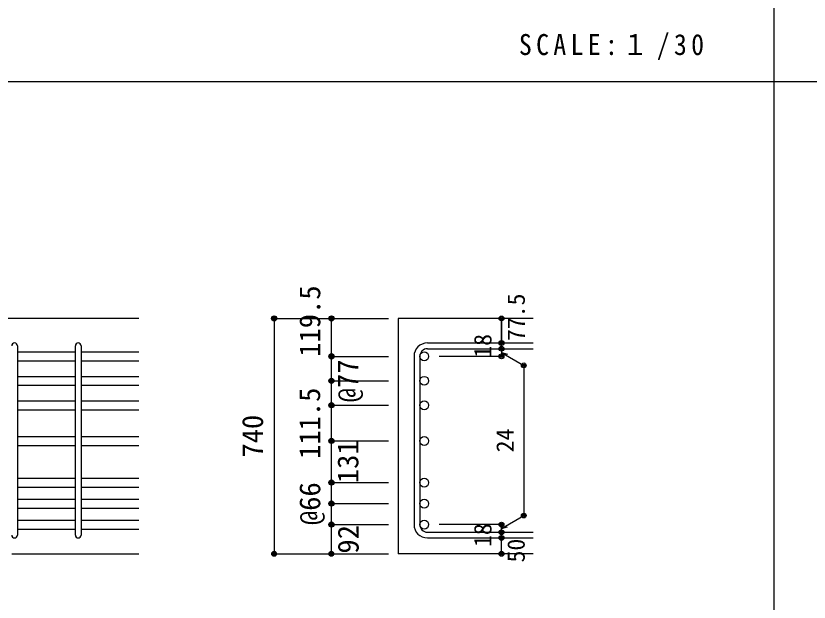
# Model space of a CAD drawing. Units: millimetres at full size, sheet at 1:30; details may follow other scales. Extents: x -5973 to 5954, y -4195 to 4201.
# Drawn here: x -3508 to -1013, y -1860 to -15 of the extents above; entities that cross this region are included whole.
import ezdxf
from ezdxf.enums import TextEntityAlignment as Align

# ---------------------------------------------------------------- set-up
doc = ezdxf.new("R2010")
doc.units = ezdxf.units.MM
doc.header["$LTSCALE"] = 30
doc.header["$PDMODE"] = 32
doc.header["$PDSIZE"] = 15
for name, color, linetype in [('0-1_躯体線', 2, 'Continuous'), ('0-5_基礎梁筋', 7, 'Continuous'), ('0-6_スタラップ筋', 7, 'Continuous'), ('0-D_寸法', 4, 'Continuous'), ('6-7_文字', 7, 'Continuous'), ('F-0_枠', 6, 'Continuous')]:
    doc.layers.add(name, color=color, linetype=linetype)
doc.styles.add('ＭＳ ゴシック', font='')
doc.styles.get('ＭＳ ゴシック').set_extended_font_data('MS Gothic')

msp = doc.modelspace()

# ---------------------------------------------------------------- linework, layer by layer
at = {"layer": '0-1_躯体線'}
for p, q in [((-3120.8, -967.16), (-5070.8, -967.16)), ((-1880.8, -967.16), (-2305.8, -967.16)), ((-2305.8, -967.16), (-2305.8, -1707.66)), ((-3520.8, -1707.66), (-3120.8, -1707.66)), ((-1880.8, -1707.66), (-2305.8, -1707.66))]:
    msp.add_line(p, q, dxfattribs=at)
at = {"layer": '0-5_基礎梁筋'}
for p, q in [((-3502.8, -1072.36), (-3320.8, -1072.36)), ((-3302.8, -1072.36), (-3120.8, -1072.36)), ((-3502.8, -1100.36), (-3320.8, -1100.36)), ((-3302.8, -1100.36), (-3120.8, -1100.36)), ((-3502.8, -1149.36), (-3320.8, -1149.36)), ((-3302.8, -1149.36), (-3120.8, -1149.36)), ((-3502.8, -1177.36), (-3320.8, -1177.36)), ((-3302.8, -1177.36), (-3120.8, -1177.36)), ((-3502.8, -1226.36), (-3320.8, -1226.36)), ((-3302.8, -1226.36), (-3120.8, -1226.36)), ((-3502.8, -1254.36), (-3320.8, -1254.36)), ((-3302.8, -1254.36), (-3120.8, -1254.36)), ((-3502.8, -1338.66), (-3320.8, -1338.66)), ((-3302.8, -1338.66), (-3120.8, -1338.66)), ((-3502.8, -1366.66), (-3320.8, -1366.66)), ((-3302.8, -1366.66), (-3120.8, -1366.66)), ((-3502.8, -1469.66), (-3320.8, -1469.66)), ((-3302.8, -1469.66), (-3120.8, -1469.66)), ((-3502.8, -1497.66), (-3320.8, -1497.66)), ((-3302.8, -1497.66), (-3120.8, -1497.66)), ((-3502.8, -1535.66), (-3320.8, -1535.66)), ((-3302.8, -1535.66), (-3120.8, -1535.66)), ((-3502.8, -1563.66), (-3320.8, -1563.66)), ((-3302.8, -1563.66), (-3120.8, -1563.66)), ((-3502.8, -1601.66), (-3320.8, -1601.66)), ((-3302.8, -1601.66), (-3120.8, -1601.66)), ((-3502.8, -1629.66), (-3320.8, -1629.66)), ((-3302.8, -1629.66), (-3120.8, -1629.66))]:
    msp.add_line(p, q, dxfattribs=at)
at = {"layer": '0-5_基礎梁筋', "color": 3}
for centre in [(-2223.8, -1086.36), (-2223.8, -1163.36), (-2223.8, -1240.36), (-2223.8, -1352.66), (-2223.8, -1483.66), (-2223.8, -1549.66), (-2223.8, -1615.66)]:
    msp.add_circle(centre, 14, dxfattribs=at)
at = {"layer": '0-6_スタラップ筋'}
for p, q in [((-2213.8, -1044.36), (-1880.8, -1044.36)), ((-3502.8, -1053.36), (-3502.8, -1648.66)), ((-3320.8, -1648.66), (-3320.8, -1053.36)), ((-3302.8, -1053.36), (-3302.8, -1648.66)), ((-2213.8, -1062.36), (-1880.8, -1062.36)), ((-2255.8, -1086.36), (-2255.8, -1615.66)), ((-2237.8, -1086.36), (-2237.8, -1615.66)), ((-2213.8, -1639.66), (-1880.8, -1639.66)), ((-2213.8, -1657.66), (-1880.8, -1657.66))]:
    msp.add_line(p, q, dxfattribs=at)
for centre, radius, start, end in [((-3511.8, -1053.36), 9, 0, 180), ((-3311.8, -1053.36), 9, 0, 180), ((-2213.8, -1086.36), 42, 90, 180), ((-2213.8, -1086.36), 24, 90, 180), ((-2213.8, -1615.66), 42, 180, 270), ((-2213.8, -1615.66), 24, 180, 270), ((-3511.8, -1648.66), 9, 180, 0), ((-3311.8, -1648.66), 9, 180, 0)]:
    msp.add_arc(centre, radius, start, end, dxfattribs=at)
at = {"layer": '0-D_寸法'}
for p, q in [((-2695.8, -967.16), (-2515.8, -967.16)), ((-2695.8, -967.16), (-2515.8, -967.16)), ((-2695.8, -967.16), (-2695.8, -1707.66)), ((-2515.8, -967.16), (-2335.8, -967.16)), ((-2515.8, -967.16), (-2335.8, -967.16)), ((-2515.8, -1707.66), (-2515.8, -967.16)), ((-1980.8, -1044.36), (-1980.8, -967.16)), ((-1980.8, -967.16), (-1980.8, -1044.36)), ((-1980.8, -1062.36), (-1980.8, -1044.36)), ((-1980.8, -1062.36), (-1980.8, -1086.36)), ((-2515.8, -1086.36), (-2335.8, -1086.36)), ((-2515.8, -1086.36), (-2335.8, -1086.36)), ((-1980.8, -1086.36), (-2176.89, -1086.36)), ((-1980.8, -1074.36), (-1910.74, -1114.81)), ((-1980.8, -1074.36), (-1961.48, -1079.54)), ((-1910.74, -1114.81), (-1910.74, -1587.21)), ((-2515.8, -1163.36), (-2335.8, -1163.36)), ((-2515.8, -1163.36), (-2335.8, -1163.36)), ((-2515.8, -1240.36), (-2335.8, -1240.36)), ((-2515.8, -1352.66), (-2335.8, -1352.66)), ((-2515.8, -1483.66), (-2335.8, -1483.66)), ((-2515.8, -1549.66), (-2335.8, -1549.66)), ((-1980.8, -1627.66), (-1910.74, -1587.21)), ((-2515.8, -1615.66), (-2335.8, -1615.66)), ((-1980.8, -1615.66), (-2176.89, -1615.66)), ((-1980.8, -1639.66), (-1980.8, -1615.66)), ((-1980.8, -1627.66), (-1961.48, -1622.49)), ((-1980.8, -1657.66), (-1980.8, -1639.66)), ((-1980.8, -1707.66), (-1980.8, -1657.66)), ((-2695.8, -1707.66), (-2515.8, -1707.66)), ((-2515.8, -1707.66), (-2335.8, -1707.66))]:
    msp.add_line(p, q, dxfattribs=at)
for centre, radius in [((-2695.8, -967.16), 8), ((-2695.8, -967.16), 7.2), ((-2695.8, -967.16), 6.4), ((-2695.8, -967.16), 5.6), ((-2695.8, -967.16), 4.8), ((-2695.8, -967.16), 4), ((-2695.8, -967.16), 3.2), ((-2695.8, -967.16), 2.4), ((-2695.8, -967.16), 1.6), ((-2695.8, -967.16), 0.8), ((-2515.8, -967.16), 8), ((-2515.8, -967.16), 7.2), ((-2515.8, -967.16), 6.4), ((-2515.8, -967.16), 5.6), ((-2515.8, -967.16), 4.8), ((-2515.8, -967.16), 4), ((-2515.8, -967.16), 3.2), ((-2515.8, -967.16), 2.4), ((-2515.8, -967.16), 1.6), ((-2515.8, -967.16), 0.8), ((-1980.8, -967.16), 4), ((-1980.8, -967.16), 3.6), ((-1980.8, -967.16), 3.2), ((-1980.8, -967.16), 2.8), ((-1980.8, -967.16), 2.4), ((-1980.8, -967.16), 2), ((-1980.8, -967.16), 1.6), ((-1980.8, -967.16), 1.2), ((-1980.8, -967.16), 0.8), ((-1980.8, -967.16), 0.4), ((-1980.8, -1044.36), 4), ((-1980.8, -1044.36), 3.6), ((-1980.8, -1044.36), 3.2), ((-1980.8, -1044.36), 2.8), ((-1980.8, -1044.36), 2.4), ((-1980.8, -1044.36), 2), ((-1980.8, -1044.36), 1.6), ((-1980.8, -1044.36), 1.2), ((-1980.8, -1044.36), 0.8), ((-1980.8, -1044.36), 0.4), ((-1980.8, -1062.36), 4), ((-1980.8, -1062.36), 3.6), ((-1980.8, -1062.36), 3.2), ((-1980.8, -1062.36), 2.8), ((-1980.8, -1062.36), 2.4), ((-1980.8, -1062.36), 2), ((-1980.8, -1062.36), 1.6), ((-1980.8, -1062.36), 1.2), ((-1980.8, -1062.36), 0.8), ((-1980.8, -1062.36), 0.4), ((-2515.8, -1086.36), 8), ((-2515.8, -1086.36), 7.2), ((-2515.8, -1086.36), 6.4), ((-2515.8, -1086.36), 5.6), ((-2515.8, -1086.36), 4.8), ((-2515.8, -1086.36), 4), ((-2515.8, -1086.36), 3.2), ((-2515.8, -1086.36), 2.4), ((-2515.8, -1086.36), 1.6), ((-2515.8, -1086.36), 0.8), ((-1980.8, -1086.36), 4), ((-1980.8, -1086.36), 3.6), ((-1980.8, -1086.36), 3.2), ((-1980.8, -1086.36), 2.8), ((-1980.8, -1086.36), 2.4), ((-1980.8, -1086.36), 2), ((-1980.8, -1086.36), 1.6), ((-1980.8, -1086.36), 1.2), ((-1980.8, -1086.36), 0.8), ((-1980.8, -1086.36), 0.4), ((-1910.74, -1114.81), 4), ((-1910.74, -1114.81), 3.6), ((-1910.74, -1114.81), 3.2), ((-1910.74, -1114.81), 2.8), ((-1910.74, -1114.81), 2.4), ((-1910.74, -1114.81), 2), ((-1910.74, -1114.81), 1.6), ((-1910.74, -1114.81), 1.2), ((-1910.74, -1114.81), 0.8), ((-1910.74, -1114.81), 0.4), ((-2515.8, -1163.36), 8), ((-2515.8, -1163.36), 7.2), ((-2515.8, -1163.36), 6.4), ((-2515.8, -1163.36), 5.6), ((-2515.8, -1163.36), 4.8), ((-2515.8, -1163.36), 4), ((-2515.8, -1163.36), 3.2), ((-2515.8, -1163.36), 2.4), ((-2515.8, -1163.36), 1.6), ((-2515.8, -1163.36), 0.8), ((-2515.8, -1240.36), 8), ((-2515.8, -1240.36), 7.2), ((-2515.8, -1240.36), 6.4), ((-2515.8, -1240.36), 5.6), ((-2515.8, -1240.36), 4.8), ((-2515.8, -1240.36), 4), ((-2515.8, -1240.36), 3.2), ((-2515.8, -1240.36), 2.4), ((-2515.8, -1240.36), 1.6), ((-2515.8, -1240.36), 0.8), ((-2515.8, -1352.66), 8), ((-2515.8, -1352.66), 7.2), ((-2515.8, -1352.66), 6.4), ((-2515.8, -1352.66), 5.6), ((-2515.8, -1352.66), 4.8), ((-2515.8, -1352.66), 4), ((-2515.8, -1352.66), 3.2), ((-2515.8, -1352.66), 2.4), ((-2515.8, -1352.66), 1.6), ((-2515.8, -1352.66), 0.8), ((-2515.8, -1483.66), 8), ((-2515.8, -1483.66), 7.2), ((-2515.8, -1483.66), 6.4), ((-2515.8, -1483.66), 5.6), ((-2515.8, -1483.66), 4.8), ((-2515.8, -1483.66), 4), ((-2515.8, -1483.66), 3.2), ((-2515.8, -1483.66), 2.4), ((-2515.8, -1483.66), 1.6), ((-2515.8, -1483.66), 0.8), ((-2515.8, -1549.66), 8), ((-2515.8, -1549.66), 7.2), ((-2515.8, -1549.66), 6.4), ((-2515.8, -1549.66), 5.6), ((-2515.8, -1549.66), 4.8), ((-2515.8, -1549.66), 4), ((-2515.8, -1549.66), 3.2), ((-2515.8, -1549.66), 2.4), ((-2515.8, -1549.66), 1.6), ((-2515.8, -1549.66), 0.8), ((-1910.74, -1587.21), 4), ((-1910.74, -1587.21), 3.6), ((-1910.74, -1587.21), 3.2), ((-1910.74, -1587.21), 2.8), ((-1910.74, -1587.21), 2.4), ((-1910.74, -1587.21), 2), ((-1910.74, -1587.21), 1.6), ((-1910.74, -1587.21), 1.2), ((-1910.74, -1587.21), 0.8), ((-1910.74, -1587.21), 0.4), ((-2515.8, -1615.66), 8), ((-2515.8, -1615.66), 7.2), ((-2515.8, -1615.66), 6.4), ((-2515.8, -1615.66), 5.6), ((-2515.8, -1615.66), 4.8), ((-2515.8, -1615.66), 4), ((-2515.8, -1615.66), 3.2), ((-2515.8, -1615.66), 2.4), ((-2515.8, -1615.66), 1.6), ((-2515.8, -1615.66), 0.8), ((-1980.8, -1615.66), 4), ((-1980.8, -1615.66), 3.6), ((-1980.8, -1615.66), 3.2), ((-1980.8, -1615.66), 2.8), ((-1980.8, -1615.66), 2.4), ((-1980.8, -1615.66), 2), ((-1980.8, -1615.66), 1.6), ((-1980.8, -1615.66), 1.2), ((-1980.8, -1615.66), 0.8), ((-1980.8, -1615.66), 0.4), ((-1980.8, -1639.66), 4), ((-1980.8, -1639.66), 3.6), ((-1980.8, -1639.66), 3.2), ((-1980.8, -1639.66), 2.8), ((-1980.8, -1639.66), 2.4), ((-1980.8, -1639.66), 2), ((-1980.8, -1639.66), 1.6), ((-1980.8, -1639.66), 1.2), ((-1980.8, -1639.66), 0.8), ((-1980.8, -1639.66), 0.4), ((-1980.8, -1657.66), 4), ((-1980.8, -1657.66), 3.6), ((-1980.8, -1657.66), 3.2), ((-1980.8, -1657.66), 2.8), ((-1980.8, -1657.66), 2.4), ((-1980.8, -1657.66), 2), ((-1980.8, -1657.66), 1.6), ((-1980.8, -1657.66), 1.2), ((-1980.8, -1657.66), 0.8), ((-1980.8, -1657.66), 0.4), ((-2695.8, -1707.66), 7.2), ((-2695.8, -1707.66), 6.4), ((-2695.8, -1707.66), 5.6), ((-2695.8, -1707.66), 4.8), ((-2695.8, -1707.66), 4), ((-2695.8, -1707.66), 3.2), ((-2695.8, -1707.66), 2.4), ((-2695.8, -1707.66), 1.6), ((-2695.8, -1707.66), 0.8), ((-2515.8, -1707.66), 7.2), ((-2515.8, -1707.66), 6.4), ((-2515.8, -1707.66), 5.6), ((-2515.8, -1707.66), 4.8), ((-2515.8, -1707.66), 4), ((-2515.8, -1707.66), 3.2), ((-2515.8, -1707.66), 2.4), ((-2515.8, -1707.66), 1.6), ((-2515.8, -1707.66), 0.8), ((-1980.8, -1707.66), 4), ((-1980.8, -1707.66), 3.6), ((-1980.8, -1707.66), 3.2), ((-1980.8, -1707.66), 2.8), ((-1980.8, -1707.66), 2.4), ((-1980.8, -1707.66), 2), ((-1980.8, -1707.66), 1.6), ((-1980.8, -1707.66), 1.2), ((-1980.8, -1707.66), 0.8), ((-1980.8, -1707.66), 0.4)]:
    msp.add_circle(centre, radius, dxfattribs=at)
at = {"layer": '0-D_寸法', "color": 7}
for p in [(-2695.8, -967.16), (-2695.8, -967.16), (-2515.8, -967.16), (-1980.8, -967.16), (-1980.8, -1044.36), (-1980.8, -1062.36), (-2515.8, -1086.36), (-1980.8, -1086.36), (-1910.74, -1114.81), (-2515.8, -1163.36), (-2515.8, -1240.36), (-2515.8, -1240.36), (-2515.8, -1352.66), (-2515.8, -1352.66), (-2515.8, -1483.66), (-2515.8, -1483.66), (-2515.8, -1549.66), (-2515.8, -1549.66), (-1910.74, -1587.21), (-2515.8, -1615.66), (-2515.8, -1615.66), (-1980.8, -1615.66), (-1980.8, -1615.66), (-1980.8, -1639.66), (-1980.8, -1657.66), (-2695.8, -1707.66), (-2695.8, -1707.66), (-2515.8, -1707.66), (-1980.8, -1707.66)]:
    msp.add_point(p, dxfattribs=at)
at = {"layer": 'F-0_枠', "color": 2}
for p, q in [((-1124.64, 4201.15), (-1124.64, -4195.24)), ((-5972.88, -222.05), (3723.6, -222.05))]:
    msp.add_line(p, q, dxfattribs=at)

# ---------------------------------------------------------------- texts
at = {"layer": '0-D_寸法', "style": 'ＭＳ ゴシック'}
for s, height, p in [('119.5', 65.98, (-2530.8, -1087.66)), ('77.5', 54.99, (-1890.8, -1038.36)), ('18', 54.99, (-1995.8, -1090.86)), ('@77', 65.98, (-2410.8, -1230.86)), ('111.5', 65.98, (-2531.15, -1409.17)), ('740', 65.98, (-2710.8, -1404.91)), ('24', 54.99, (-1925.74, -1388.51)), ('131', 65.98, (-2411.04, -1485.35)), ('@66', 65.98, (-2530.8, -1617.16)), ('18', 54.99, (-1995.8, -1686.16)), ('92', 65.98, (-2410.11, -1706.95)), ('50', 54.99, (-1891.16, -1734.89))]:
    msp.add_text(s, height=height, rotation=90, dxfattribs=at).set_placement(p, align=Align.BOTTOM_LEFT)
at = {"layer": '6-7_文字', "color": 2, "insert": (-1925.98, -154.55), "char_height": 65.98, "attachment_point": 7, "style": 'ＭＳ ゴシック'}
msp.add_mtext('\\T1.34;\\W0.9;SCALE:１/30', dxfattribs=at)

doc.saveas('drawing.dxf')
